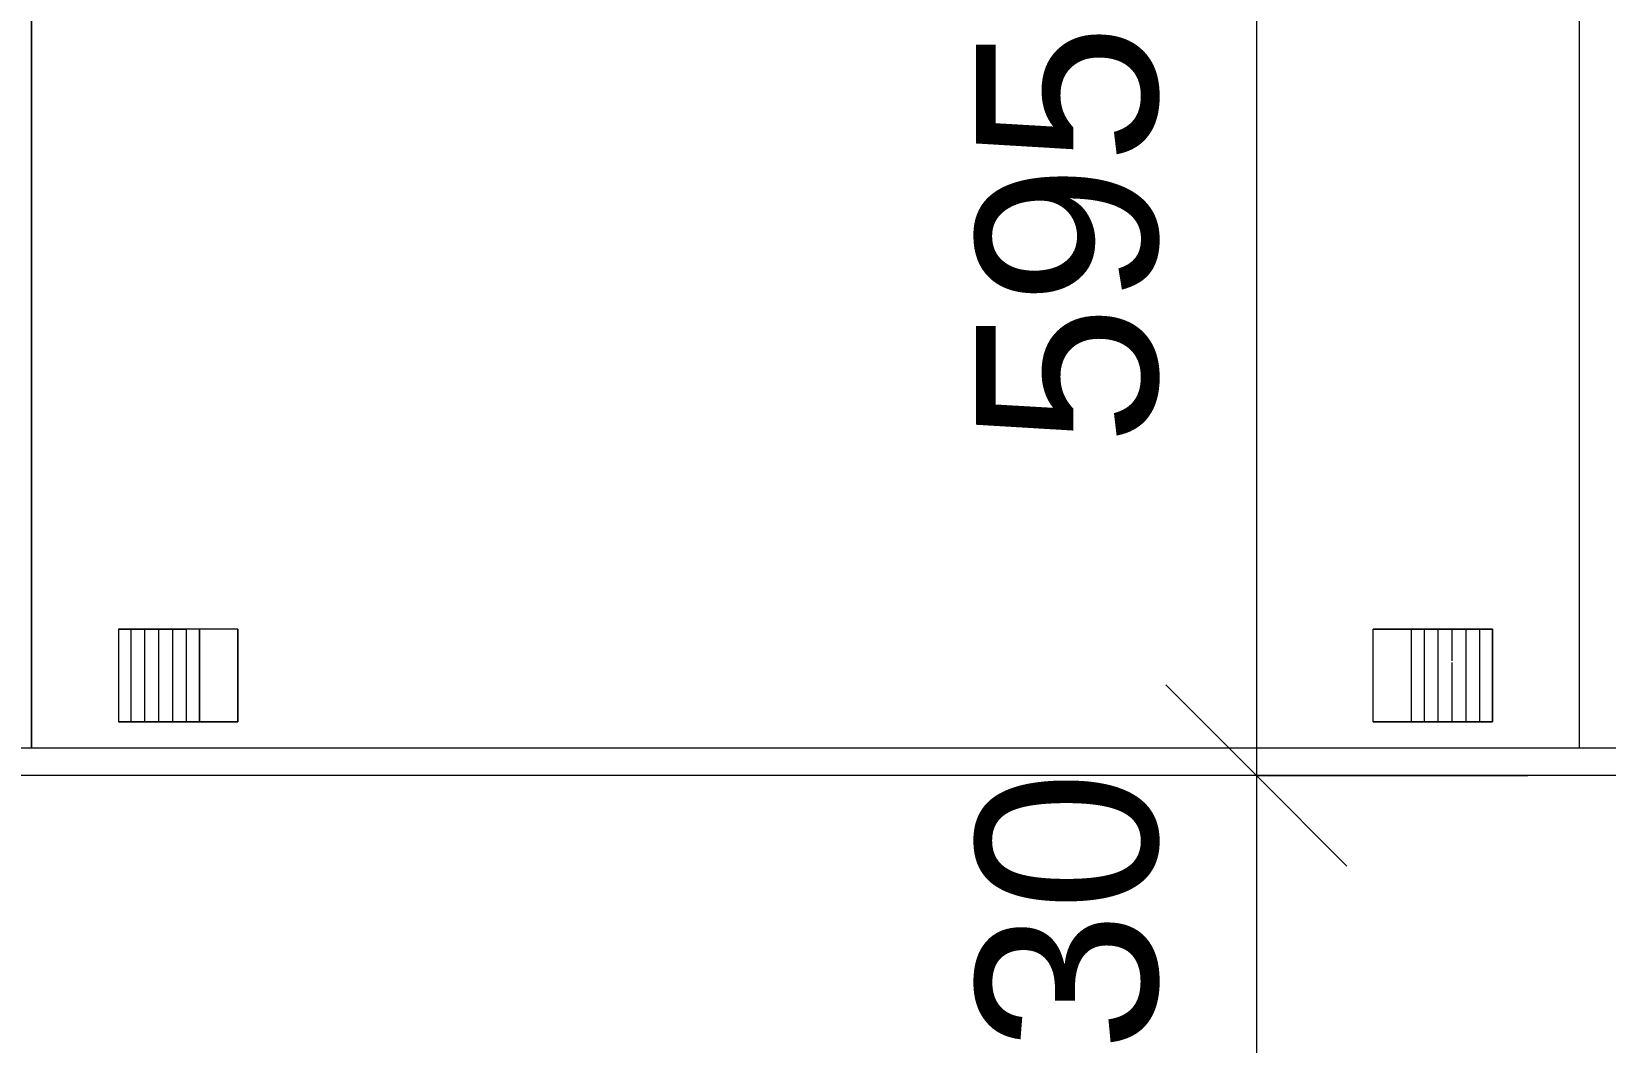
# Model space of a CAD drawing. Header units: millimetres. Extents: x -21051 to 202668, y -15646 to 13691.
# Drawn here: x 7502 to 8371, y -1084 to -526 of the extents above; entities that cross this region are included whole.
import ezdxf

# ---------------------------------------------------------------- set-up
doc = ezdxf.new("R2010")
doc.units = ezdxf.units.MM
for name, color, linetype, lineweight in [('A-ANNO-DIMS', 211, 'Continuous', 9), ('A-ANNO-DIMS-100', 211, 'Continuous', 9), ('A-WALL', 113, 'Continuous', 5), ('G-IMPT', 8, 'Continuous', 5), ('I-FURN', 30, 'Continuous', 5), ('I-WALL', 2, 'Continuous', 5)]:
    doc.layers.add(name, color=color, linetype=linetype, lineweight=lineweight)
doc.layers.get('0').off()
doc.layers.get('I-FURN').off()
doc.styles.add('Arial_3', font='arial.ttf', dxfattribs={"height": 100})
doc.dimstyles.new('Arial_1_0', dxfattribs={"dimscale": 304.8, "dimtxt": 102.02594, "dimasz": 0.328084, "dimexe": 0.328084, "dimexo": 0.0625, "dimgap": 0.082021, "dimtad": 1, "dimdec": 0, "dimzin": 0, "dimdsep": 46, "dimtxsty": 'Arial_3', "dimblk1": 'OBLIQUE', "dimblk2": 'OBLIQUE', "dimsah": 1, "dimcen": 0.09, "dimdle": 0.328084, "dimazin": 0, "dimtfac": 1, "dimtdec": 4, "dimtix": 1, "dimtmove": 0, "dimatfit": 3, "dimfxl": 0.492126, "dimfxlon": 1, "dimtvp": 1, "dimtolj": 1, "dimtzin": 0, "dimarcsym": 2})

# ---------------------------------------------------------------- blocks, each defined once
blk = doc.blocks.new('Refrigerator_6204 - Refrigerator_dwg-V37-00_Ground floor')
at = {"layer": 'G-IMPT'}
for p, q in [((0, 576), (0, 48)), ((0, 576), (0, 0)), ((0, 576), (0, 48)), ((0, 576), (0, 0)), ((855, 48), (855, 576)), ((855, 0), (855, 576)), ((855, 48), (855, 576)), ((855, 576), (855, 0)), ((48, 561.34), (48, 510.27)), ((55.15, 561.34), (48, 561.34)), ((48, 510.27), (48, 561.34)), ((113.92, 561.34), (48, 561.34)), ((48, 561.34), (48, 510.27)), ((62.68, 561.34), (55.15, 561.34)), ((55.15, 561.34), (55.15, 510.27)), ((55.15, 561.34), (55.15, 510.27)), ((62.68, 561.34), (70.41, 561.34)), ((62.68, 561.34), (62.68, 510.27)), ((62.68, 561.34), (62.68, 510.27)), ((78.13, 561.34), (70.41, 561.34)), ((70.41, 561.34), (70.41, 528.57)), ((70.41, 561.34), (70.41, 528.57)), ((78.13, 561.34), (85.67, 561.34)), ((78.13, 561.34), (78.13, 510.27)), ((78.13, 561.34), (78.13, 510.27)), ((85.67, 561.34), (92.81, 561.34)), ((85.67, 561.34), (85.67, 510.27)), ((85.67, 561.34), (85.67, 510.27)), ((113.92, 561.34), (92.81, 561.34)), ((92.81, 561.34), (92.81, 510.27)), ((113.92, 561.34), (113.92, 510.27)), ((762.19, 561.34), (741.08, 561.34)), ((741.08, 561.34), (807, 561.34)), ((741.08, 510.27), (741.08, 561.34)), ((741.08, 561.34), (741.08, 510.27)), ((807, 561.34), (741.08, 561.34)), ((762.19, 561.34), (769.33, 561.34)), ((762.19, 561.34), (762.19, 510.27)), ((769.33, 561.34), (762.19, 561.34)), ((776.87, 561.34), (769.33, 561.34)), ((769.33, 561.34), (769.33, 510.27)), ((784.59, 561.34), (776.87, 561.34)), ((776.87, 561.34), (776.87, 510.27)), ((792.32, 561.34), (784.59, 561.34)), ((784.59, 561.34), (784.59, 510.27)), ((799.85, 561.34), (792.32, 561.34)), ((792.32, 561.34), (792.32, 510.27)), ((799.85, 561.34), (807, 561.34)), ((799.85, 561.34), (799.85, 510.27)), ((807, 510.27), (807, 561.34)), ((807, 510.27), (807, 561.34)), ((807, 510.27), (807, 561.34)), ((70.41, 527.63), (70.41, 510.27)), ((70.41, 527.63), (70.41, 510.27)), ((55.15, 510.27), (48, 510.27)), ((48, 510.27), (113.92, 510.27)), ((62.68, 510.27), (55.15, 510.27)), ((62.68, 510.27), (70.41, 510.27)), ((78.13, 510.27), (70.41, 510.27)), ((78.13, 510.27), (85.67, 510.27)), ((92.81, 510.27), (85.67, 510.27)), ((113.92, 510.27), (92.81, 510.27)), ((741.08, 510.27), (762.19, 510.27)), ((741.08, 510.27), (807, 510.27)), ((741.08, 510.27), (807, 510.27)), ((762.19, 510.27), (769.33, 510.27)), ((776.87, 510.27), (769.33, 510.27)), ((784.59, 510.27), (776.87, 510.27)), ((792.32, 510.27), (784.59, 510.27)), ((799.85, 510.27), (792.32, 510.27)), ((807, 510.27), (799.85, 510.27))]:
    blk.add_line(p, q, dxfattribs=at)
at = {"layer": 'G-IMPT', "flags": 128}
for points in [[(48, 561.34), (113.92, 561.34), (113.92, 510.27), (48, 510.27)], [(807, 561.34), (799.85, 561.34), (799.85, 510.27), (807, 510.27)]]:
    blk.add_lwpolyline(points, close=True, dxfattribs=at)
for points in [[(48, 561.34), (55.15, 561.34), (62.68, 561.34), (70.41, 561.34), (78.13, 561.34), (85.67, 561.34), (92.81, 561.34), (113.92, 561.34)], [(92.81, 561.34), (92.81, 510.27), (113.92, 510.27)], [(762.19, 510.27), (762.19, 561.34), (741.08, 561.34)], [(776.87, 561.34), (769.33, 561.34), (769.33, 510.27), (776.87, 510.27)], [(784.59, 561.34), (776.87, 561.34), (776.87, 510.27), (784.59, 510.27)], [(792.32, 561.34), (784.59, 561.34), (784.59, 510.27), (792.32, 510.27)], [(799.85, 561.34), (792.32, 561.34), (792.32, 510.27), (799.85, 510.27)], [(92.81, 510.27), (85.67, 510.27), (78.13, 510.27), (70.41, 510.27), (62.68, 510.27), (55.15, 510.27), (48, 510.27)], [(741.08, 510.27), (762.19, 510.27), (769.33, 510.27)]]:
    blk.add_lwpolyline(points, dxfattribs=at)
blk = doc.blocks.new('Refrigerator_6204 - Refrigerator_6204-V38-00_Ground floor')
blk.add_blockref('Refrigerator_6204 - Refrigerator_dwg-V37-00_Ground floor', (-427.5, -576))
blk = doc.blocks.new('DIMBLOCK216-00_Ground floor')
at = {"layer": 'A-ANNO-DIMS-100', "transparency": 16777216}
for p, q in [((8178.04, -341.53), (8128.04, -291.53)), ((8178.04, -341.53), (8078.04, -341.53)), ((8178.04, -341.53), (8178.04, -936.53)), ((8178.04, -341.53), (8228.04, -391.53)), ((8178.04, -341.53), (8328.04, -341.53)), ((8178.04, -936.53), (8128.04, -886.53)), ((8178.04, -936.53), (8078.04, -936.53)), ((8178.04, -936.53), (8228.04, -986.53)), ((8178.04, -936.53), (8328.04, -936.53))]:
    blk.add_line(p, q, dxfattribs=at)
at = {"layer": 'A-ANNO-DIMS-100', "color": 0, "transparency": 16777216, "insert": (8023.21, -754.4), "char_height": 100, "width": 276.8827, "attachment_point": 1, "rotation": 90, "line_spacing_factor": 0.941778, "style": 'Arial_3'}
blk.add_mtext('595', dxfattribs=at)
blk = doc.blocks.new('_Oblique')
at = {"color": 0, "linetype": 'ByBlock', "lineweight": -2}
blk.add_line((-0.5, -0.5), (0.5, 0.5), dxfattribs=at)
blk = doc.blocks.new('DIMBLOCK217-00_Ground floor')
at = {"layer": 'A-ANNO-DIMS-100', "transparency": 16777216}
for p, q in [((8178.04, -936.53), (8128.04, -886.53)), ((8178.04, -936.53), (8078.04, -936.53)), ((8178.04, -936.53), (8178.04, -1166.53)), ((8178.04, -936.53), (8228.04, -986.53)), ((8178.04, -936.53), (8328.04, -936.53)), ((8178.04, -1166.53), (8128.04, -1116.53)), ((8178.04, -1166.53), (8078.04, -1166.53)), ((8178.04, -1166.53), (8228.04, -1216.53)), ((8178.04, -1166.53), (8328.04, -1166.53))]:
    blk.add_line(p, q, dxfattribs=at)
at = {"layer": 'A-ANNO-DIMS-100', "color": 0, "transparency": 16777216, "insert": (8023.21, -1166.9), "char_height": 100, "width": 276.8827, "attachment_point": 1, "rotation": 90, "line_spacing_factor": 0.941778, "style": 'Arial_3'}
blk.add_mtext('230', dxfattribs=at)

msp = doc.modelspace()

# ---------------------------------------------------------------- linework, layer by layer
at = {"layer": 'A-WALL', "lineweight": 18}
msp.add_line((8514.02, -936.53), (3959.02, -936.53), dxfattribs=at)
at = {"layer": 'I-WALL', "lineweight": 18}
msp.add_line((8499.02, -921.53), (3944.02, -921.53), dxfattribs=at)

# ---------------------------------------------------------------- block references
at = {"layer": 'I-FURN', "color": 254, "rotation": 180}
msp.add_blockref('Refrigerator_6204 - Refrigerator_6204-V38-00_Ground floor', (7929.02, -921.53), dxfattribs=at)

# ---------------------------------------------------------------- dimensions: what is measured, and where the dimension line sits
at = {"layer": 'A-ANNO-DIMS'}
for base, p1, p2, override, picture, middle in [((8178.04, -936.53), (8328.04, -341.53), (8328.04, -936.53), {"dimpost": '<>', "dimfxl": 595}, 'DIMBLOCK216-00_Ground floor', (8101.98, -639.03)), ((8178.04, -1166.53), (8328.04, -936.53), (8328.04, -1166.53), {"dimpost": '<>', "dimfxl": 230}, 'DIMBLOCK217-00_Ground floor', (8101.94, -1051.53))]:
    dim = msp.add_linear_dim(base=base, p1=p1, p2=p2, angle=90, dimstyle='Arial_1_0', override=override, dxfattribs=at)
    dim.commit()
    dim.dimension.update_dxf_attribs({"geometry": picture, "text_midpoint": middle})

doc.saveas('drawing.dxf')
